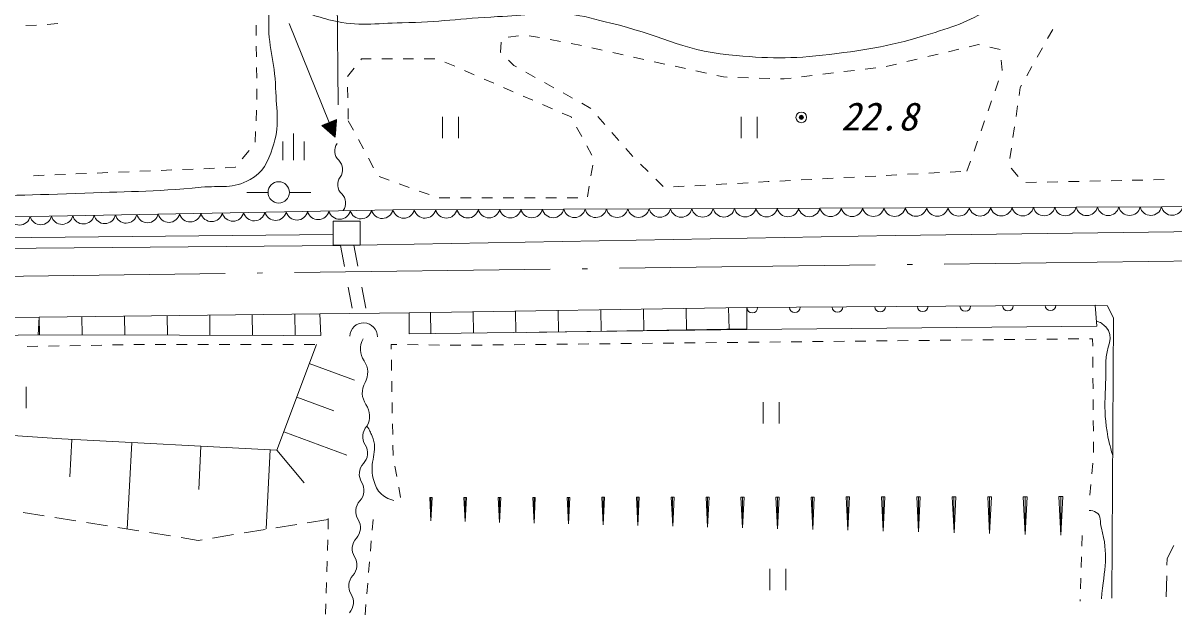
# Model space of a CAD drawing. Units: millimetres, scale not verified. Extents: x 40000 to 680000, y 20000 to 380000.
# Drawn here: x 102370 to 156391, y 276031 to 303822 of the extents above; entities that cross this region are included whole.
import ezdxf
from ezdxf.enums import TextEntityAlignment as Align

# ---------------------------------------------------------------- set-up
doc = ezdxf.new("R2010")
doc.units = ezdxf.units.MM
doc.header["$LTSCALE"] = 1000
doc.header["$PDMODE"] = 32
doc.header["$PDSIZE"] = 500
doc.linetypes.add('LONG_DASHED_DOTTED', pattern=[15.25, 12, -1.5, 0.25, -1.5])
for name, color, linetype, lineweight in [('M-BGD', 7, 'Continuous', 13), ('M-BMK', 2, 'Continuous', 13), ('M-STR-HTXT', 7, 'Continuous', 13)]:
    doc.layers.add(name, color=color, linetype=linetype, lineweight=lineweight)
doc.styles.add('ＭＳ ゴシック', font='')
doc.styles.get('ＭＳ ゴシック').set_extended_font_data('MS Gothic')

msp = doc.modelspace()

# ---------------------------------------------------------------- linework, layer by layer
at = {"layer": 'M-BGD'}
for p, q in [((102501, 303708), (103001, 303727)), ((103500, 303748), (103998, 303798)), ((113306, 303729), (113312, 303229)), ((114868, 303793), (116742, 299157)), ((125632, 303213), (125136, 303155)), ((126619, 303135), (126128, 303228)), ((150703, 303525), (150459, 303088)), ((113318, 302729), (113324, 302229)), ((124818, 302927), (124786, 302450)), ((127601, 302949), (127110, 303042)), ((128583, 302763), (128093, 302856)), ((128584, 302763), (128583, 302763)), ((129560, 302546), (129072, 302655)), ((146291, 302589), (145805, 302474)), ((147212, 302807), (146778, 302704)), ((147265, 302796), (147212, 302807)), ((148239, 302584), (147753, 302690)), ((148240, 302582), (148239, 302584)), ((150215, 302652), (149971, 302215)), ((118264, 302137), (118227, 302091)), ((118705, 302137), (118264, 302137)), ((119705, 302137), (119205, 302137)), ((120705, 302137), (120205, 302137)), ((121705, 302137), (121205, 302137)), ((122632, 301791), (122174, 301991)), ((124786, 302450), (124801, 302435)), ((125155, 302081), (125412, 301825)), ((130536, 302330), (130048, 302438)), ((131513, 302114), (131025, 302222)), ((132489, 301898), (132001, 302006)), ((144345, 302128), (143859, 302012)), ((145318, 302358), (144832, 302243)), ((148329, 301601), (148285, 302084)), ((113331, 301730), (113337, 301230)), ((117917, 301698), (117607, 301306)), ((123549, 301392), (123091, 301591)), ((125412, 301825), (125531, 301758)), ((125968, 301515), (126405, 301272)), ((133465, 301681), (132977, 301790)), ((134442, 301465), (133954, 301573)), ((140404, 301479), (139908, 301419)), ((141397, 301600), (140901, 301540)), ((142390, 301721), (141893, 301660)), ((143372, 301897), (142886, 301782)), ((148324, 301587), (148329, 301601)), ((149727, 301779), (149483, 301343)), ((124466, 300992), (124008, 301192)), ((126843, 301030), (127280, 300787)), ((135240, 301289), (134930, 301357)), ((135422, 301283), (135240, 301289)), ((136422, 301252), (135922, 301267)), ((137421, 301220), (136922, 301236)), ((138099, 301199), (137921, 301205)), ((138419, 301238), (138099, 301199)), ((139411, 301359), (138915, 301298)), ((147994, 300642), (148159, 301115)), ((149239, 300906), (149178, 300797)), ((113343, 300730), (113349, 300230)), ((117604, 300811), (117615, 300311)), ((125383, 300593), (124924, 300792)), ((126299, 300193), (125841, 300393)), ((127717, 300544), (128154, 300301)), ((149178, 300797), (149123, 300426)), ((127216, 299794), (126758, 299994)), ((128591, 300058), (129028, 299815)), ((147665, 299698), (147829, 300170)), ((149051, 299931), (148978, 299437)), ((113330, 299730), (113308, 299231)), ((117090, 299298), (116394, 299017)), ((116648, 299389), (116742, 299157)), ((117023, 298462), (117090, 299298)), ((117043, 299279), (117081, 299186)), ((117067, 299288), (117085, 299242)), ((117626, 299811), (117637, 299311)), ((122066, 299414), (122066, 298414)), ((122816, 298414), (122816, 299414)), ((128092, 299412), (127675, 299594)), ((128113, 299373), (128092, 299412)), ((129356, 299438), (129683, 299060)), ((136077, 299414), (136077, 298414)), ((136827, 298414), (136827, 299414)), ((116394, 299017), (117023, 298462)), ((116418, 299026), (116436, 298980)), ((116441, 299035), (116478, 298943)), ((116464, 299045), (116520, 298906)), ((116487, 299054), (116562, 298869)), ((116510, 299064), (116604, 298832)), ((116533, 299073), (116646, 298795)), ((116557, 299082), (116688, 298758)), ((116580, 299092), (116730, 298721)), ((116603, 299101), (116772, 298684)), ((116626, 299110), (116814, 298647)), ((116649, 299120), (116855, 298610)), ((116673, 299129), (116897, 298573)), ((116696, 299139), (116939, 298536)), ((116719, 299148), (116981, 298499)), ((116742, 299157), (117023, 298462)), ((116765, 299167), (117028, 298518)), ((116788, 299176), (117032, 298573)), ((116812, 299185), (117036, 298629)), ((116835, 299195), (117041, 298685)), ((116858, 299204), (117045, 298741)), ((116881, 299213), (117050, 298796)), ((116904, 299223), (117054, 298852)), ((116927, 299232), (117059, 298908)), ((116951, 299242), (117063, 298963)), ((116974, 299251), (117068, 299019)), ((116997, 299260), (117072, 299075)), ((117020, 299270), (117076, 299131)), ((117638, 299234), (117874, 298793)), ((128592, 298495), (128353, 298934)), ((147335, 298754), (147500, 299226)), ((148906, 298942), (148834, 298447)), ((113286, 298731), (113264, 298232)), ((114561, 297384), (114561, 298259)), ((115061, 297384), (115061, 298634)), ((115561, 297384), (115561, 298259)), ((118110, 298352), (118346, 297911)), ((130010, 298682), (130337, 298304)), ((147005, 297810), (147170, 298282)), ((112984, 297832), (112662, 297449)), ((129071, 297617), (128832, 298056)), ((130664, 297926), (130992, 297548)), ((148761, 297952), (148689, 297458)), ((118581, 297470), (118817, 297029)), ((129028, 296652), (129113, 297145)), ((131346, 297195), (131705, 296847)), ((146676, 296866), (146841, 297338)), ((103359, 296674), (102859, 296654)), ((104358, 296715), (103858, 296695)), ((105357, 296757), (104857, 296736)), ((106356, 296798), (105857, 296777)), ((107355, 296839), (106856, 296819)), ((108355, 296881), (107855, 296860)), ((109354, 296922), (108854, 296901)), ((110353, 296963), (109853, 296943)), ((111352, 297005), (110852, 296984)), ((112322, 297045), (111852, 297025)), ((112341, 297067), (112322, 297045)), ((119082, 296621), (119551, 296450)), ((140893, 296562), (141392, 296588)), ((141891, 296614), (142391, 296640)), ((142890, 296667), (143389, 296693)), ((143889, 296719), (144388, 296745)), ((144887, 296772), (145387, 296798)), ((145886, 296824), (146385, 296851)), ((148752, 297001), (149072, 296617)), ((120021, 296278), (120491, 296107)), ((128860, 295667), (128944, 296160)), ((132064, 296499), (132423, 296152)), ((132904, 296130), (133404, 296158)), ((133903, 296185), (134402, 296213)), ((134901, 296240), (135401, 296268)), ((135900, 296295), (136399, 296323)), ((136898, 296350), (137339, 296375)), ((137339, 296375), (137398, 296378)), ((137897, 296404), (138396, 296430)), ((138896, 296456), (139395, 296483)), ((139894, 296509), (140393, 296535)), ((149438, 296333), (149937, 296343)), ((150437, 296354), (150937, 296365)), ((151437, 296376), (151937, 296387)), ((152437, 296398), (152937, 296409)), ((153437, 296420), (153936, 296431)), ((154436, 296442), (154936, 296452)), ((155436, 296463), (155936, 296474)), ((112872, 295869), (113872, 295869)), ((114872, 295869), (115872, 295869)), ((120960, 295935), (121430, 295764)), ((121904, 295615), (122404, 295615)), ((122904, 295615), (123404, 295615)), ((123904, 295615), (124404, 295615)), ((124904, 295615), (125404, 295615)), ((125904, 295615), (126404, 295615)), ((126904, 295615), (127404, 295615)), ((127904, 295615), (128404, 295615)), ((116916, 293887), (63221, 293392)), ((143300, 293847), (163133, 294114)), ((63225, 292892), (117257, 293380)), ((117257, 293380), (143300, 293847)), ((117270, 293380), (117454, 292397)), ((117904, 293392), (118088, 292409)), ((117638, 291414), (117822, 290431)), ((118272, 291426), (118456, 290443)), ((103133, 290009), (116302, 290173)), ((116302, 290173), (103133, 290009)), ((111132, 290109), (111144, 289162)), ((113132, 290133), (113144, 289156)), ((115132, 290158), (115144, 289158)), ((116302, 290173), (120492, 290214)), ((116302, 290173), (116343, 289146)), ((136347, 290460), (120492, 290214)), ((136347, 290460), (120492, 290214)), ((120492, 290214), (120492, 289228)), ((121492, 290230), (121507, 289241)), ((123492, 290261), (123507, 289267)), ((125491, 290292), (125507, 289293)), ((127491, 290323), (127507, 289323)), ((129491, 290354), (129506, 289354)), ((131491, 290385), (131506, 289385)), ((133490, 290416), (133506, 289416)), ((135490, 290447), (135506, 289447)), ((136347, 290460), (152695, 290584)), ((136347, 289434), (136347, 290460)), ((152777, 289598), (152695, 290584)), ((152695, 290584), (153270, 290543)), ((153270, 290543), (153557, 289968)), ((85672, 289908), (103133, 290009)), ((103076, 289187), (103133, 290009)), ((103133, 290009), (103143, 289187)), ((105133, 290034), (105143, 289181)), ((107132, 290059), (107143, 289175)), ((109132, 290084), (109144, 289168)), ((136347, 289434), (152777, 289598)), ((153557, 289968), (153475, 276824)), ((63274, 288369), (103076, 289187)), ((116343, 289146), (103076, 289187)), ((116342, 289173), (114586, 289151)), ((116144, 289171), (116144, 289147)), ((120492, 289228), (136347, 289434)), ((136347, 289460), (126020, 289300)), ((126507, 289307), (126507, 289306)), ((128507, 289338), (128507, 289332)), ((130506, 289370), (130506, 289358)), ((132506, 289401), (132506, 289384)), ((134506, 289432), (134506, 289410)), ((102572, 288637), (103072, 288646)), ((103572, 288655), (104072, 288664)), ((104571, 288673), (105071, 288681)), ((105571, 288690), (106071, 288699)), ((106571, 288708), (107071, 288717)), ((107571, 288726), (108071, 288735)), ((108571, 288735), (109071, 288735)), ((109571, 288735), (110071, 288735)), ((110571, 288735), (111071, 288735)), ((111571, 288735), (112071, 288735)), ((112571, 288735), (113071, 288735)), ((113571, 288735), (114071, 288735)), ((114290, 283765), (116138, 288735)), ((114571, 288735), (115071, 288735)), ((115571, 288735), (116071, 288735)), ((119653, 288510), (119649, 288735)), ((119649, 288735), (119923, 288731)), ((120423, 288723), (120923, 288715)), ((121423, 288707), (121923, 288699)), ((122423, 288691), (122463, 288691)), ((122463, 288691), (122923, 288696)), ((123423, 288701), (123923, 288706)), ((124423, 288711), (124923, 288716)), ((125423, 288721), (125923, 288727)), ((126423, 288732), (126923, 288737)), ((127423, 288742), (127923, 288747)), ((128423, 288753), (128923, 288758)), ((129423, 288763), (129923, 288768)), ((130423, 288773), (130923, 288779)), ((131423, 288784), (131923, 288789)), ((132422, 288794), (132922, 288799)), ((133422, 288805), (133922, 288810)), ((134422, 288815), (134922, 288820)), ((135422, 288825), (135922, 288831)), ((136422, 288836), (136922, 288841)), ((137422, 288846), (137922, 288851)), ((138422, 288856), (138922, 288862)), ((139422, 288867), (139922, 288872)), ((140422, 288877), (140922, 288882)), ((141422, 288888), (141922, 288893)), ((142422, 288898), (142922, 288903)), ((143422, 288908), (143922, 288914)), ((144422, 288919), (144922, 288924)), ((145422, 288929), (145922, 288934)), ((146422, 288940), (146922, 288945)), ((147422, 288950), (147922, 288955)), ((148422, 288960), (148922, 288966)), ((149422, 288971), (149922, 288976)), ((150422, 288981), (150921, 288986)), ((151421, 288992), (151921, 288997)), ((152421, 289002), (152573, 289003)), ((152573, 289003), (152576, 288655)), ((119670, 287510), (119661, 288010)), ((152580, 288155), (152584, 287655)), ((115805, 287839), (117922, 287052)), ((119687, 286510), (119678, 287010)), ((152588, 287155), (152592, 286655)), ((102521, 285743), (102521, 286743)), ((115216, 286256), (116958, 285608)), ((119704, 285511), (119695, 286010)), ((137107, 286022), (137107, 285022)), ((137857, 285022), (137857, 286022)), ((152596, 286155), (152600, 285655)), ((94286, 284956), (104185, 284299)), ((119721, 284511), (119712, 285011)), ((152604, 285155), (152608, 284655)), ((104185, 284299), (114290, 283765)), ((104657, 284274), (104564, 282514)), ((114611, 284630), (117570, 283530)), ((152612, 284155), (152616, 283655)), ((107474, 284125), (107259, 280063)), ((110723, 283954), (110616, 281923)), ((113973, 283782), (113777, 280069)), ((114290, 283765), (115574, 282239)), ((119738, 283511), (119729, 284011)), ((152585, 283156), (152538, 282659)), ((119917, 282527), (119827, 283019)), ((120095, 281543), (120006, 282035)), ((152492, 282161), (152446, 281663)), ((121460, 281545), (121569, 281545)), ((121460, 281545), (121516, 280454)), ((121515, 281545), (121516, 280454)), ((121569, 281545), (121516, 280454)), ((123067, 281547), (123180, 281547)), ((123067, 281547), (123125, 280417)), ((123124, 281547), (123125, 280417)), ((123180, 281547), (123125, 280417)), ((124678, 281549), (124795, 281550)), ((124678, 281549), (124738, 280380)), ((124737, 281549), (124738, 280380)), ((124795, 281550), (124738, 280380)), ((126293, 281552), (126414, 281552)), ((126293, 281552), (126355, 280343)), ((126354, 281552), (126355, 280343)), ((126414, 281552), (126355, 280343)), ((127912, 281554), (128037, 281554)), ((127912, 281554), (127976, 280306)), ((127975, 281554), (127976, 280306)), ((128037, 281554), (127976, 280306)), ((129535, 281556), (129664, 281556)), ((129535, 281556), (129601, 280269)), ((129599, 281556), (129601, 280269)), ((129664, 281556), (129601, 280269)), ((131162, 281558), (131294, 281559)), ((131162, 281558), (131230, 280232)), ((131228, 281558), (131230, 280232)), ((131294, 281559), (131230, 280232)), ((132792, 281561), (132929, 281561)), ((132792, 281561), (132863, 280195)), ((132861, 281561), (132863, 280195)), ((132929, 281561), (132863, 280195)), ((134427, 281563), (134568, 281563)), ((134427, 281563), (134499, 280157)), ((134497, 281563), (134499, 280157)), ((134568, 281563), (134499, 280157)), ((136066, 281565), (136210, 281565)), ((136066, 281565), (136140, 280120)), ((136138, 281565), (136140, 280120)), ((136210, 281565), (136140, 280120)), ((137708, 281567), (137857, 281568)), ((137708, 281567), (137784, 280082)), ((137782, 281568), (137784, 280082)), ((137857, 281568), (137784, 280082)), ((139355, 281570), (139507, 281570)), ((139355, 281570), (139433, 280045)), ((139431, 281570), (139433, 280045)), ((139507, 281570), (139433, 280045)), ((141005, 281572), (141162, 281572)), ((141005, 281572), (141086, 280007)), ((141083, 281572), (141086, 280007)), ((141162, 281572), (141086, 280007)), ((142660, 281574), (142820, 281574)), ((142660, 281574), (142742, 279969)), ((142740, 281574), (142742, 279969)), ((142820, 281574), (142742, 279969)), ((144318, 281577), (144483, 281577)), ((144318, 281577), (144403, 279931)), ((144400, 281577), (144403, 279931)), ((144483, 281577), (144403, 279931)), ((145981, 281579), (146149, 281579)), ((145981, 281579), (146067, 279893)), ((146065, 281579), (146067, 279893)), ((146149, 281579), (146067, 279893)), ((147647, 281581), (147820, 281581)), ((147647, 281581), (147736, 279855)), ((147733, 281581), (147736, 279855)), ((147820, 281581), (147736, 279855)), ((149318, 281583), (149494, 281584)), ((149318, 281583), (149408, 279817)), ((149406, 281584), (149408, 279817)), ((149494, 281584), (149408, 279817)), ((150992, 281586), (151173, 281586)), ((150992, 281586), (151085, 279779)), ((151083, 281586), (151085, 279779)), ((151173, 281586), (151085, 279779)), ((103368, 280681), (102381, 280837)), ((104850, 280446), (103862, 280602)), ((106331, 280211), (105344, 280367)), ((116699, 280520), (115712, 280360)), ((116700, 280560), (116686, 280060)), ((118800, 280516), (118758, 280017)), ((107813, 279976), (106825, 280132)), ((109294, 279741), (108307, 279897)), ((113737, 280042), (112750, 279883)), ((115218, 280281), (114231, 280121)), ((110593, 279535), (109788, 279662)), ((110776, 279564), (110593, 279535)), ((112257, 279803), (111269, 279644)), ((116672, 279561), (116657, 279061)), ((118717, 279519), (118675, 279021)), ((152081, 279756), (152067, 279256)), ((156387, 279289), (156071, 278682)), ((152052, 278757), (152038, 278257)), ((116643, 278561), (116629, 278061)), ((118634, 278523), (118592, 278024)), ((156071, 278682), (156063, 278366)), ((137416, 278192), (137416, 277192)), ((138166, 277192), (138166, 278192)), ((152023, 277757), (152009, 277257)), ((156050, 277866), (156025, 276878)), ((116615, 277561), (116600, 277062)), ((118551, 277526), (118509, 277028)), ((151994, 276757), (151992, 276674)), ((116586, 276562), (116572, 276062)), ((118468, 276529), (118426, 276031))]:
    msp.add_line(p, q, dxfattribs=at)
msp.add_lwpolyline([(65511, 293983), (69647, 294136), (119734, 295056), (179854, 295285), (179854, 298196)], dxfattribs=at)
msp.add_lwpolyline([(116921, 294518), (118191, 294518), (118191, 293387), (116921, 293387)], close=True, dxfattribs=at)
for centre, radius in [((138900, 299393), 100), ((138900, 299393), 80), ((138900, 299393), 60), ((138900, 299393), 40), ((138900, 299393), 20), ((138900, 299393), 20), ((114372, 295869), 500)]:
    msp.add_circle(centre, radius, dxfattribs=at)
at = {"layer": 'M-BGD', "lineweight": 18}
for centre, radius, start, end in [((117595, 297812), 597, 143.6461, 226.6864), ((116776, 296943), 597, 323.6461, 46.6864), ((117738, 296235), 597, 143.6461, 226.6864), ((116919, 295367), 597, 323.6461, 46.6864), ((119156, 288511), 952, 149.8936, 215.0889), ((117598, 287416), 952, 329.8936, 35.0889), ((119246, 286461), 952, 149.8936, 215.0889), ((117687, 285366), 952, 329.8936, 35.0889), ((119037, 284398), 719, 136.9443, 212.3008), ((117821, 283629), 719, 316.9443, 32.3008), ((118872, 282647), 719, 136.9443, 212.3008), ((117656, 281878), 719, 316.9443, 32.3008), ((118707, 280896), 719, 136.9443, 212.3008), ((117491, 280127), 719, 316.9443, 32.3008), ((118542, 279145), 719, 136.9443, 212.3008), ((117326, 278376), 719, 316.9443, 32.3008), ((118377, 277394), 719, 136.9443, 212.3008), ((117161, 276626), 719, 316.9443, 32.3008)]:
    msp.add_arc(centre, radius, start, end, dxfattribs=at)
at = {"layer": 'M-BGD'}
for centre, radius, start, end in [((114222, 295068), 514, 193.8384, 348.264), ((115224, 295086), 514, 193.8384, 348.264), ((116226, 295105), 514, 193.8384, 348.264), ((117228, 295123), 514, 193.8384, 348.264), ((118229, 295142), 514, 193.8384, 348.264), ((119231, 295160), 514, 193.8384, 348.264), ((120235, 295171), 514, 193.0114, 347.4265), ((121237, 295175), 514, 193.0114, 347.4265), ((122239, 295179), 514, 193.0114, 347.4265), ((123241, 295183), 514, 193.0114, 347.4265), ((124243, 295186), 514, 193.0114, 347.4265), ((125245, 295190), 514, 193.0114, 347.4265), ((126247, 295194), 514, 193.0114, 347.4265), ((127249, 295198), 514, 193.0114, 347.4265), ((128251, 295202), 514, 193.0114, 347.4265), ((129253, 295206), 514, 193.0114, 347.4265), ((130255, 295209), 514, 193.0114, 347.4265), ((131257, 295213), 514, 193.0114, 347.4265), ((132259, 295217), 514, 193.0114, 347.4265), ((133261, 295221), 514, 193.0114, 347.4265), ((134263, 295225), 514, 193.0114, 347.4265), ((135265, 295229), 514, 193.0114, 347.4265), ((136267, 295232), 514, 193.0114, 347.4265), ((137269, 295236), 514, 193.0114, 347.4265), ((138271, 295240), 514, 193.0114, 347.4265), ((139273, 295244), 514, 193.0114, 347.4265), ((140275, 295248), 514, 193.0114, 347.4265), ((141277, 295252), 514, 193.0114, 347.4265), ((142279, 295255), 514, 193.0114, 347.4265), ((143281, 295259), 514, 193.0114, 347.4265), ((144283, 295263), 514, 193.0114, 347.4265), ((145285, 295267), 514, 193.0114, 347.4265), ((146287, 295271), 514, 193.0114, 347.4265), ((147289, 295275), 514, 193.0114, 347.4265), ((148291, 295278), 514, 193.0114, 347.4265), ((149293, 295282), 514, 193.0114, 347.4265), ((150295, 295286), 514, 193.0114, 347.4265), ((151297, 295290), 514, 193.0114, 347.4265), ((152299, 295294), 514, 193.0114, 347.4265), ((153301, 295298), 514, 193.0114, 347.4265), ((154303, 295301), 514, 193.0114, 347.4265), ((155305, 295305), 514, 193.0114, 347.4265), ((156307, 295309), 514, 193.0114, 347.4265), ((102201, 294848), 514, 193.8384, 348.264), ((103203, 294866), 514, 193.8384, 348.264), ((104205, 294884), 514, 193.8384, 348.264), ((105207, 294903), 514, 193.8384, 348.264), ((106208, 294921), 514, 193.8384, 348.264), ((107210, 294939), 514, 193.8384, 348.264), ((108212, 294958), 514, 193.8384, 348.264), ((109214, 294976), 514, 193.8384, 348.264), ((110215, 294995), 514, 193.8384, 348.264), ((111217, 295013), 514, 193.8384, 348.264), ((112219, 295031), 514, 193.8384, 348.264), ((113221, 295050), 514, 193.8384, 348.264), ((136597, 290462), 250, 180.4319, 0.4319), ((138597, 290477), 250, 180.4319, 0.4319), ((140597, 290492), 250, 180.4319, 0.4319), ((142597, 290508), 250, 180.4319, 0.4319), ((144597, 290523), 250, 180.4319, 0.4319), ((146597, 290538), 250, 180.4319, 0.4319), ((148597, 290553), 250, 180.4319, 0.4319), ((150596, 290568), 250, 180.4319, 0.4319), ((118357, 289094), 652, 359.132, 177.813)]:
    msp.add_arc(centre, radius, start, end, dxfattribs=at)
for points, knots in [([(211944, 313896), (211294, 314642), (211115, 314965), (210404, 315428), (210349, 315464), (210293, 315542), (210261, 315518), (210138, 315425), (210279, 315119), (210225, 314873), (210126, 314426), (210096, 314148), (209849, 313762), (209645, 313444), (209399, 313304), (209024, 313260), (208381, 313185), (208029, 313436), (207394, 313565), (205372, 313976), (204294, 314596), (202233, 314694), (200728, 314765), (199874, 314726), (198380, 314532), (196542, 314295), (195576, 313791), (193739, 313547), (191535, 313254), (190281, 313218), (188058, 313206), (186027, 313196), (184885, 313243), (182861, 313421), (181652, 313528), (180955, 313513), (179779, 313816), (178779, 314073), (178261, 314356), (177306, 314747), (176098, 315243), (175540, 315829), (174278, 316163), (173751, 316302), (173442, 316384), (172898, 316360), (172007, 316321), (171530, 316095), (170676, 315841), (168626, 315230), (167492, 314818), (165533, 313959), (164265, 313403), (163590, 313015), (162325, 312454), (159005, 310981), (156981, 310555), (153652, 309103), (152903, 308776), (152408, 308713), (151753, 308225), (150798, 307515), (150355, 307003), (149495, 306182), (148868, 305584), (148635, 305108), (147918, 304623), (146871, 303916), (146168, 303686), (144961, 303315), (143158, 302761), (142103, 302573), (140230, 302347), (138396, 302125), (137338, 302148), (135499, 302329), (133271, 302549), (132144, 303311), (129962, 303816), (129189, 303995), (128764, 304173), (127973, 304229), (126674, 304320), (125941, 304183), (124640, 304121), (122888, 304038), (121913, 303859), (120160, 303834), (118878, 303816), (118125, 303636), (116881, 303942), (116055, 304145), (115592, 304302), (114838, 304694), (114529, 304855), (114312, 305282), (114103, 305196), (113821, 305081), (113924, 304481), (113906, 304014), (113857, 302741), (114188, 302043), (114228, 300770), (114263, 299670), (114438, 298999), (114085, 297957), (113856, 297282), (113647, 296823), (113028, 296469), (112240, 296020), (111637, 296198), (110734, 296111), (108446, 295889), (107153, 295911), (104856, 295824), (102414, 295732), (101045, 295711), (98602, 295627), (95592, 295523), (93907, 295440), (90897, 295340), (88692, 295267), (87458, 295202), (85252, 295179), (83138, 295157), (81954, 295193), (79840, 295215), (77257, 295242), (75800, 295088), (73228, 295322), (71959, 295438), (71259, 295597), (70002, 295806), (69427, 295902), (69116, 296100), (68533, 296075), (67430, 296028), (66845, 295732), (65755, 295555), (64761, 295394), (64431, 295351), (63201, 295195)], [0, 0, 0, 0, 1, 1, 1, 2, 2, 2, 3, 3, 3, 4, 4, 4, 5, 5, 5, 6, 6, 6, 7, 7, 7, 8, 8, 8, 9, 9, 9, 10, 10, 10, 11, 11, 11, 12, 12, 12, 13, 13, 13, 14, 14, 14, 15, 15, 15, 16, 16, 16, 17, 17, 17, 18, 18, 18, 19, 19, 19, 20, 20, 20, 21, 21, 21, 22, 22, 22, 23, 23, 23, 24, 24, 24, 25, 25, 25, 26, 26, 26, 27, 27, 27, 28, 28, 28, 29, 29, 29, 30, 30, 30, 31, 31, 31, 32, 32, 32, 33, 33, 33, 34, 34, 34, 35, 35, 35, 36, 36, 36, 37, 37, 37, 38, 38, 38, 39, 39, 39, 40, 40, 40, 41, 41, 41, 42, 42, 42, 43, 43, 43, 44, 44, 44, 45, 45, 45, 46, 46, 46, 47, 47, 47, 47]), ([(152758, 289829), (152939, 289776), (153043, 289693), (153188, 289557), (153655, 289117), (153173, 288555), (153188, 287914), (153221, 286437), (153008, 285572), (153352, 284135), (153410, 283893), (153422, 283795), (153517, 283520)], [0, 0, 0, 0, 1, 1, 1, 2, 2, 2, 3, 3, 3, 4, 4, 4, 4]), ([(118511, 284889), (118643, 284711), (118675, 284617), (118757, 284431), (119071, 283720), (118589, 283187), (118810, 282442), (118893, 282164), (118931, 281985), (119127, 281773), (119326, 281558), (119487, 281503), (119778, 281403)], [0, 0, 0, 0, 1, 1, 1, 2, 2, 2, 3, 3, 3, 4, 4, 4, 4]), ([(152407, 280931), (152533, 280935), (152619, 280911), (152736, 280849), (153004, 280705), (152901, 280403), (152982, 280110), (153331, 278858), (153132, 278250), (152982, 276782)], [0, 0, 0, 0, 1, 1, 1, 2, 2, 2, 3, 3, 3, 3])]:
    msp.add_open_spline(points, degree=3, knots=knots, dxfattribs=at)
msp.add_point((138900, 299393), dxfattribs=at)
at = {"layer": 'M-BMK', "linetype": 'LONG_DASHED_DOTTED'}
msp.add_line((386341, 295654), (63741, 291434), dxfattribs=at)
at = {"layer": 'M-STR-HTXT'}
msp.add_line((117163, 299988), (116848, 329176), dxfattribs=at)

# ---------------------------------------------------------------- texts
at = {"layer": 'M-BGD', "style": 'ＭＳ ゴシック', "oblique": 15}
msp.add_text('22.8', height=1320, dxfattribs=at).set_placement((142553, 299438), align=Align.MIDDLE_CENTER)

doc.saveas('drawing.dxf')
